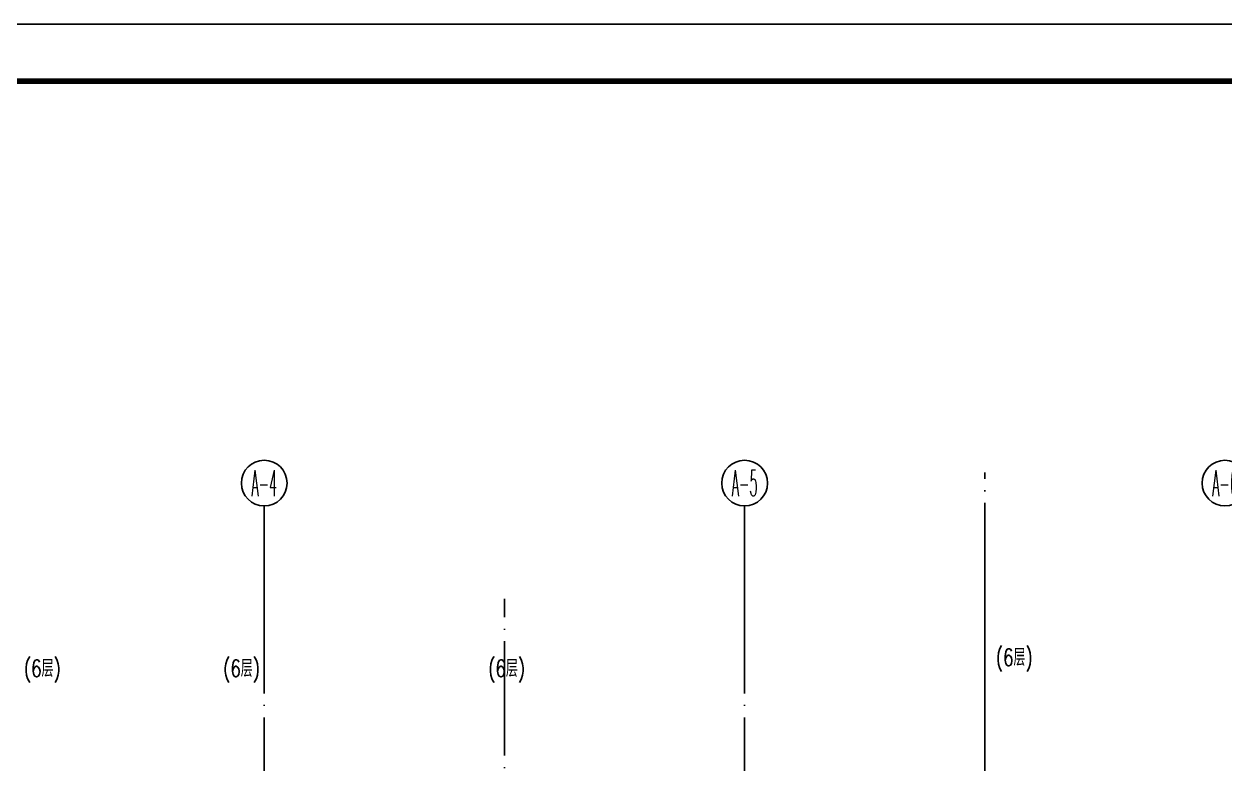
# Model space of a CAD drawing. Extents: x 1980812 to 2226895, y -554123 to 281606.
# Drawn here: x 2015767 to 2036767, y 262666 to 275602 of the extents above; entities that cross this region are included whole.
import ezdxf
from ezdxf.enums import TextEntityAlignment as Align

# ---------------------------------------------------------------- set-up
doc = ezdxf.new("R2010")
doc.units = 0
doc.header["$LTSCALE"] = 1000
doc.header["$MEASUREMENT"] = 0
doc.linetypes.add('DOTE', pattern=[2.42, 2, -0.2, 0.02, -0.2])
for name, color, linetype in [('$TD_AUDIT_GENERATED_(1F3)', 7, 'Continuous'), ('AXIS', 7, 'Continuous'), ('AXIS_TEXT', 7, 'Continuous'), ('dote', 8, 'DOTE'), ('DQ2', 2, 'Continuous'), ('TK', 1, 'Continuous'), ('WALL', 7, 'Continuous')]:
    doc.layers.add(name, color=color, linetype=linetype)
doc.styles.add('_TCH_AXIS', font='COMPLEX', dxfattribs={"bigfont": 'GBCBIG'})
doc.styles.add('COMPLEX', font='COMPLEX')
doc.styles.add('D8', font='txtw.shx', dxfattribs={"width": 0.7, "bigfont": 'hztxtw.shx'})

# ---------------------------------------------------------------- blocks, each defined once
blk = doc.blocks.new('_AXISO')
blk.add_circle((0, 0), 0.5)
at = {"layer": 'AXIS_TEXT', "style": 'COMPLEX', "width": 1.041667}
blk.add_attdef('A', text='', height=0.56, dxfattribs=at).set_placement((-0.25, -0.28), (0.25, -0.28), align=Align.FIT)
blk = doc.blocks.new('$TD_AUDIT_GENERATED_(9F)')
at = {"layer": 'AXIS'}
for p, q in [((23300, 29979), (23300, 31745)), ((31700, 29979), (31700, 31745))]:
    blk.add_line(p, q, dxfattribs=at)
at = {"layer": 'dote'}
for p, q in [((23300, 30469), (23300, -6248)), ((31700, 30469), (31700, -6248)), ((35900, 30469), (35900, -5250)), ((27500, 17700), (27500, 30123))]:
    blk.add_line(p, q, dxfattribs=at)
at = {"layer": 'AXIS'}
ref = blk.add_blockref('_AXISO', (23300, 32145), dxfattribs=dict(at, xscale=800, yscale=800, zscale=800))
ref.add_attrib('A', 'A-4', dxfattribs={"layer": 'AXIS_TEXT', "height": 452.5, "style": '_TCH_AXIS', "width": 0.333333}).set_placement((23074, 31919), (23526, 31919), align=Align.FIT)
ref = blk.add_blockref('_AXISO', (31700, 32145), dxfattribs=dict(at, xscale=800, yscale=800, zscale=800))
ref.add_attrib('A', 'A-5', dxfattribs={"layer": 'AXIS_TEXT', "height": 452.5, "style": '_TCH_AXIS', "width": 0.344262}).set_placement((31474, 31919), (31926, 31919), align=Align.FIT)
ref = blk.add_blockref('_AXISO', (40100, 32145), dxfattribs=dict(at, xscale=800, yscale=800, zscale=800))
ref.add_attrib('A', 'A-6', dxfattribs={"layer": 'AXIS_TEXT', "height": 452.5, "style": '_TCH_AXIS', "width": 0.344262}).set_placement((39874, 31919), (40326, 31919), align=Align.FIT)
blk = doc.blocks.new('tu kuang A1 A')
at = {"layer": 'TK'}
blk.add_lwpolyline([(0, 59400), (84100, 59400), (84100, 0), (0, 0)], close=True, dxfattribs=at)
at = {"layer": 'TK', "const_width": 100}
blk.add_lwpolyline([(83100, 1000), (83100, 58400), (2500, 58400), (2500, 1000)], close=True, dxfattribs=at)

msp = doc.modelspace()

# ---------------------------------------------------------------- linework, layer by layer
at = {"layer": 'dote'}
msp.add_line((2032566.5, 253131.5), (2032566.5, 267762.4), dxfattribs=at)

# ---------------------------------------------------------------- block references
at = {"layer": 'DQ2'}
msp.add_blockref('tu kuang A1 A', (1980812.3, 216202.3), dxfattribs=at)
at = {"layer": 'WALL'}
msp.add_blockref('$TD_AUDIT_GENERATED_(9F)', (1996666.5, 235431.5), dxfattribs=at)

# ---------------------------------------------------------------- texts
at = {"layer": '$TD_AUDIT_GENERATED_(1F3)', "style": 'D8', "width": 0.7}
for p in [(2033083, 264531.6), (2016088.3, 264338.5), (2019571, 264338.5), (2024207, 264338.5)]:
    msp.add_text('(6\\M+5B2E3)', height=300, rotation=0.00057, dxfattribs=at).set_placement(p, align=Align.MIDDLE_CENTER)

doc.saveas('drawing.dxf')
